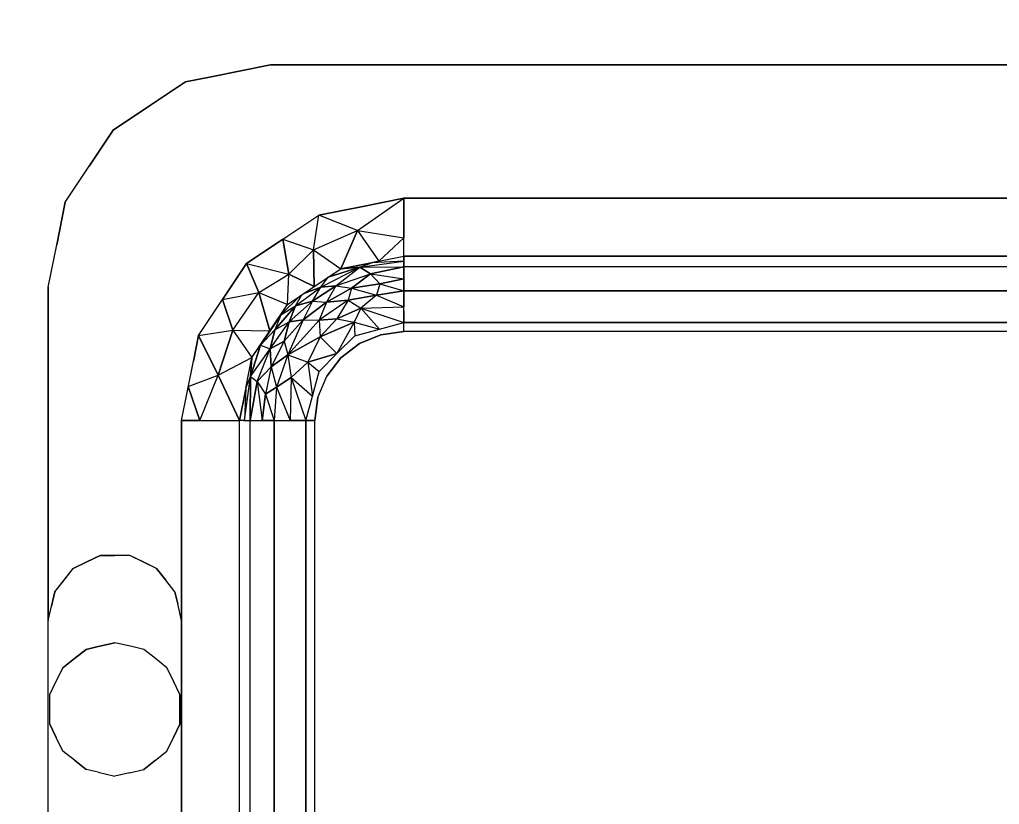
# Model space of a CAD drawing. Header units: inches. Extents: x -827 to 154, y -802 to 207.
# Drawn here: x -814.4 to -803.38, y -188.74 to -179.91 of the extents above; entities that cross this region are included whole.
import ezdxf

# ---------------------------------------------------------------- set-up
doc = ezdxf.new("R2010")
doc.units = ezdxf.units.IN
doc.header["$MEASUREMENT"] = 0
for name, color, linetype, lineweight in [('A-ANNO-DIMS', 211, 'Continuous', 9), ('A-ANNO-DIMS-48', 211, 'Continuous', 9), ('D0960_-_Workstation__Dental_Lab__Plaster_skp', 8, 'Continuous', 9), ('Q-SPCQ', 7, 'Continuous', 9)]:
    doc.layers.add(name, color=color, linetype=linetype, lineweight=lineweight)
doc.styles.add('Arial', font='arial.ttf', dxfattribs={"height": 4.5})
doc.dimstyles.new('Linear_-_3_32__Arial', dxfattribs={"dimscale": 12, "dimtxt": 4.591167, "dimasz": 0.5, "dimexe": 0.375, "dimexo": 0.25, "dimgap": 0.25, "dimtad": 1, "dimdec": 5, "dimrnd": 0.03125, "dimzin": 1, "dimdsep": 46, "dimlunit": 4, "dimtxsty": 'Arial', "dimblk1": 'OBLIQUE', "dimblk2": 'OBLIQUE', "dimsah": 1, "dimcen": 0.09, "dimdle": 0.375, "dimazin": 0, "dimtfac": 1, "dimtdec": 4, "dimtix": 1, "dimtmove": 0, "dimatfit": 3, "dimfxl": 1, "dimtvp": 1, "dimtfill": 1, "dimfrac": 2, "dimtolj": 1, "dimtzin": 0, "dimarcsym": 2})

# ---------------------------------------------------------------- blocks, each defined once
blk = doc.blocks.new('D0960_-_Workstation__Dental_Lab__Plaster_skp_2-399883-Level 1')
at = {"layer": 'Q-SPCQ'}
for p, q in [((32.75, 20.25), (39.25, 20.25)), ((32.75, 20.25), (39.25, 20.25)), ((37.933, 20.159), (38.083, 20.231)), ((38.083, 20.231), (37.933, 20.159)), ((38.083, 20.231), (38.25, 20.231)), ((38.083, 20.231), (38.417, 20.231)), ((38.25, 20.231), (38.417, 20.231)), ((38.417, 20.231), (38.567, 20.159)), ((38.417, 20.231), (38.567, 20.159)), ((39.25, 20.25), (39.413, 20.213)), ((39.25, 20.25), (39.413, 20.213)), ((39.25, 20.25), (43, 20.25)), ((43, 20.25), (39.25, 20.25)), ((39.413, 20.213), (39.575, 20.176)), ((39.575, 20.176), (39.413, 20.213)), ((39.575, 20.176), (39.706, 20.072)), ((39.575, 20.176), (39.836, 19.968)), ((43, 20.25), (43.478, 20.155)), ((43, 20.25), (43.478, 20.155)), ((37.678, 19.956), (37.782, 20.086)), ((37.678, 19.956), (37.782, 20.086)), ((37.782, 20.086), (37.933, 20.159)), ((37.782, 20.086), (37.933, 20.159)), ((38.567, 20.159), (38.718, 20.086)), ((38.718, 20.086), (38.567, 20.159)), ((38.718, 20.086), (38.822, 19.956)), ((38.822, 19.956), (38.718, 20.086)), ((39.706, 20.072), (39.836, 19.968)), ((43.478, 20.155), (43.957, 20.06)), ((43.957, 20.06), (43.478, 20.155)), ((43.957, 20.06), (44.362, 19.789)), ((43.957, 20.06), (44.362, 19.789)), ((37.574, 19.825), (37.678, 19.956)), ((37.678, 19.956), (37.574, 19.825)), ((38.822, 19.956), (38.926, 19.825)), ((38.926, 19.825), (38.822, 19.956)), ((39.836, 19.968), (39.909, 19.817)), ((39.909, 19.817), (39.836, 19.968)), ((37.543, 19.69), (37.574, 19.825)), ((37.543, 19.69), (37.574, 19.825)), ((38.926, 19.825), (38.957, 19.69)), ((38.957, 19.69), (38.926, 19.825)), ((39.909, 19.817), (39.981, 19.667)), ((39.981, 19.667), (39.909, 19.817)), ((44.362, 19.789), (44.768, 19.518)), ((44.768, 19.518), (44.362, 19.789)), ((37.543, 19.69), (37.5, 19.5)), ((37.543, 19.69), (37.5, 19.5)), ((38.957, 19.69), (39, 19.5)), ((39, 19.5), (38.957, 19.69)), ((39.981, 19.667), (39.981, 19.5)), ((39.981, 19.5), (39.981, 19.667)), ((44.768, 19.518), (45.039, 19.112)), ((45.039, 19.112), (44.768, 19.518)), ((37.537, 19.337), (37.5, 19.5)), ((37.537, 19.337), (37.5, 19.5)), ((38.957, 19.31), (39, 19.5)), ((38.957, 19.31), (39, 19.5)), ((39.981, 19.333), (39.981, 19.5)), ((39.981, 19.333), (39.981, 19.5)), ((37.537, 19.337), (37.574, 19.175)), ((37.537, 19.337), (37.574, 19.175)), ((38.926, 19.175), (38.957, 19.31)), ((38.926, 19.175), (38.957, 19.31)), ((39.836, 19.032), (39.981, 19.333)), ((39.909, 19.183), (39.981, 19.333)), ((39.836, 19.032), (39.909, 19.183)), ((37.574, 19.175), (37.678, 19.044)), ((37.678, 19.044), (37.574, 19.175)), ((38.822, 19.044), (38.926, 19.175)), ((38.822, 19.044), (38.926, 19.175)), ((45.039, 19.112), (45.31, 18.707)), ((45.31, 18.707), (45.039, 19.112)), ((37.678, 19.044), (37.782, 18.914)), ((37.678, 19.044), (37.782, 18.914)), ((38.718, 18.914), (38.822, 19.044)), ((38.718, 18.914), (38.822, 19.044)), ((39.706, 18.928), (39.836, 19.032)), ((39.836, 19.032), (39.706, 18.928)), ((37.782, 18.914), (37.933, 18.841)), ((37.782, 18.914), (37.933, 18.841)), ((38.567, 18.841), (38.718, 18.914)), ((38.718, 18.914), (38.567, 18.841)), ((39.575, 18.824), (39.706, 18.928)), ((39.575, 18.824), (39.706, 18.928)), ((36.37, 18.75), (39.25, 18.75)), ((39.25, 18.75), (36.37, 18.75)), ((37.933, 18.841), (38.083, 18.769)), ((38.083, 18.769), (37.933, 18.841)), ((38.083, 18.769), (38.25, 18.769)), ((38.417, 18.769), (38.083, 18.769)), ((38.25, 18.769), (38.417, 18.769)), ((38.417, 18.769), (38.567, 18.841)), ((38.417, 18.769), (38.567, 18.841)), ((39.25, 18.75), (39.44, 18.793)), ((39.25, 18.75), (39.44, 18.793)), ((39.25, 18.75), (41.5, 18.75)), ((41.5, 18.75), (39.25, 18.75)), ((39.44, 18.793), (39.575, 18.824)), ((39.575, 18.824), (39.44, 18.793)), ((41.5, 18.75), (42.167, 18.617)), ((41.5, 18.75), (42.167, 18.617)), ((41.5, 18.544), (41.5, 18.75)), ((41.5, 18.75), (41.5, 18.544)), ((41.5, 18.544), (41.882, 18.674)), ((41.882, 18.674), (41.5, 18.544)), ((41.882, 18.674), (42.01, 18.337)), ((41.882, 18.674), (42.01, 18.337)), ((45.31, 18.707), (45.367, 18.417)), ((45.367, 18.417), (45.31, 18.707)), ((41.5, 18.544), (41.5, 18.099)), ((41.5, 18.544), (41.5, 18.099)), ((41.5, 18.544), (42.01, 18.337)), ((41.5, 18.544), (42.01, 18.337)), ((42.457, 18.56), (42.01, 18.337)), ((42.01, 18.337), (42.457, 18.56)), ((42.167, 18.617), (42.457, 18.56)), ((42.457, 18.56), (42.167, 18.617)), ((42.457, 18.56), (42.862, 18.289)), ((42.457, 18.56), (42.862, 18.289)), ((42.457, 18.56), (42.517, 18.172)), ((42.457, 18.56), (42.517, 18.172)), ((45.367, 18.417), (45.5, 17.75)), ((45.5, 17.75), (45.367, 18.417)), ((42.01, 18.337), (41.5, 18.099)), ((41.5, 18.099), (42.01, 18.337)), ((42.01, 18.337), (42.208, 17.958)), ((42.01, 18.337), (42.517, 18.172)), ((42.517, 18.172), (42.01, 18.337)), ((42.01, 18.337), (42.208, 17.958)), ((42.517, 18.172), (42.862, 18.289)), ((42.862, 18.289), (42.517, 18.172)), ((42.862, 18.289), (43.268, 18.018)), ((43.268, 18.018), (42.862, 18.289)), ((42.862, 18.289), (42.94, 17.88)), ((42.862, 18.289), (42.94, 17.88)), ((36.366, 18.099), (41.5, 18.099)), ((36.366, 18.099), (41.5, 18.099)), ((41.5, 18.053), (41.5, 18.099)), ((41.5, 18.053), (41.5, 18.099)), ((41.5, 18.099), (41.854, 18.029)), ((41.854, 18.029), (41.5, 18.099)), ((41.865, 18.026), (41.5, 18.099)), ((42.517, 18.172), (42.208, 17.958)), ((42.517, 18.172), (42.208, 17.958)), ((42.517, 18.172), (42.508, 17.758)), ((42.517, 18.172), (42.508, 17.758)), ((42.517, 18.172), (42.94, 17.88)), ((42.517, 18.172), (42.94, 17.88)), ((36.366, 17.979), (41.5, 17.979)), ((36.366, 17.979), (41.5, 17.979)), ((41.5, 18.043), (41.5, 18.053)), ((41.5, 18.053), (41.5, 18.043)), ((41.5, 18.043), (41.5, 17.979)), ((41.865, 18.026), (41.5, 18.043)), ((41.5, 18.043), (41.5, 17.979)), ((41.5, 18.043), (41.996, 17.976)), ((41.865, 18.026), (41.5, 18.043)), ((41.5, 18.043), (41.996, 17.976)), ((41.5, 17.979), (41.5, 17.843)), ((41.5, 17.979), (41.996, 17.976)), ((41.939, 17.899), (41.5, 17.979)), ((41.5, 17.979), (41.5, 17.843)), ((41.996, 17.976), (41.5, 17.979)), ((41.5, 17.979), (41.939, 17.899)), ((41.865, 18.026), (42.208, 17.958)), ((41.865, 18.026), (41.996, 17.976)), ((41.865, 18.026), (42.208, 17.958)), ((41.865, 18.026), (41.996, 17.976)), ((41.996, 17.976), (41.939, 17.899)), ((41.996, 17.976), (41.939, 17.899)), ((41.996, 17.976), (42.208, 17.958)), ((41.996, 17.976), (42.306, 17.752)), ((42.208, 17.958), (41.996, 17.976)), ((41.996, 17.976), (42.348, 17.861)), ((42.348, 17.861), (41.996, 17.976)), ((41.996, 17.976), (42.306, 17.752)), ((43.268, 18.018), (42.94, 17.88)), ((42.94, 17.88), (43.268, 18.018)), ((43.268, 18.018), (43.145, 17.545)), ((43.268, 18.018), (43.145, 17.545)), ((43.268, 18.018), (43.539, 17.612)), ((43.539, 17.612), (43.268, 18.018)), ((41.939, 17.899), (41.5, 17.843)), ((41.939, 17.899), (41.5, 17.843)), ((41.939, 17.899), (41.795, 17.807)), ((41.939, 17.899), (41.795, 17.807)), ((41.939, 17.899), (42.103, 17.743)), ((41.939, 17.899), (42.306, 17.752)), ((41.939, 17.899), (42.306, 17.752)), ((42.103, 17.743), (41.939, 17.899)), ((42.208, 17.958), (42.348, 17.861)), ((42.208, 17.958), (42.508, 17.758)), ((42.208, 17.958), (42.348, 17.861)), ((42.208, 17.958), (42.508, 17.758)), ((42.348, 17.861), (42.306, 17.752)), ((42.348, 17.861), (42.306, 17.752)), ((42.508, 17.758), (42.348, 17.861)), ((42.348, 17.861), (42.688, 17.633)), ((42.688, 17.633), (42.348, 17.861)), ((42.348, 17.861), (42.52, 17.7)), ((42.348, 17.861), (42.52, 17.7)), ((42.348, 17.861), (42.508, 17.758)), ((42.94, 17.88), (42.508, 17.758)), ((42.508, 17.758), (42.94, 17.88)), ((42.94, 17.88), (42.807, 17.557)), ((42.94, 17.88), (42.807, 17.557)), ((42.94, 17.88), (43.145, 17.545)), ((42.94, 17.88), (43.145, 17.545)), ((41.5, 17.708), (41.5, 17.843)), ((41.5, 17.843), (41.795, 17.807)), ((41.795, 17.807), (41.5, 17.843)), ((41.5, 17.843), (41.5, 17.708)), ((41.795, 17.807), (41.5, 17.708)), ((41.795, 17.807), (41.5, 17.708)), ((42.103, 17.743), (41.795, 17.807)), ((41.795, 17.807), (41.876, 17.684)), ((41.876, 17.684), (41.795, 17.807)), ((42.103, 17.743), (41.795, 17.807)), ((42.306, 17.752), (42.103, 17.743)), ((42.103, 17.743), (42.306, 17.752)), ((42.52, 17.7), (42.306, 17.752)), ((42.306, 17.752), (42.609, 17.541)), ((42.392, 17.596), (42.306, 17.752)), ((42.306, 17.752), (42.392, 17.596)), ((42.306, 17.752), (42.609, 17.541)), ((42.306, 17.752), (42.52, 17.7)), ((42.508, 17.758), (42.688, 17.633)), ((42.508, 17.758), (42.688, 17.633)), ((42.508, 17.758), (42.807, 17.557)), ((42.508, 17.758), (42.807, 17.557)), ((45.5, 17.75), (45.5, 3.75)), ((45.5, 3.75), (45.5, 17.75)), ((36.366, 17.708), (41.5, 17.708)), ((41.5, 17.708), (36.366, 17.708)), ((41.5, 17.708), (41.5, 17.53)), ((41.876, 17.684), (41.5, 17.708)), ((41.5, 17.708), (41.5, 17.53)), ((41.876, 17.684), (41.5, 17.708)), ((41.876, 17.684), (41.5, 17.53)), ((41.876, 17.684), (41.5, 17.53)), ((42.103, 17.743), (41.876, 17.684)), ((42.103, 17.743), (41.876, 17.684)), ((42.238, 17.555), (41.876, 17.684)), ((41.983, 17.516), (41.876, 17.684)), ((42.238, 17.555), (41.876, 17.684)), ((41.876, 17.684), (41.983, 17.516)), ((42.238, 17.555), (42.103, 17.743)), ((42.392, 17.596), (42.103, 17.743)), ((42.103, 17.743), (42.238, 17.555)), ((42.392, 17.596), (42.103, 17.743)), ((42.52, 17.7), (42.609, 17.541)), ((42.792, 17.468), (42.52, 17.7)), ((42.52, 17.7), (42.609, 17.541)), ((42.688, 17.633), (42.52, 17.7)), ((42.688, 17.633), (42.52, 17.7)), ((42.52, 17.7), (42.792, 17.468)), ((41.5, 17.352), (41.5, 17.53)), ((41.983, 17.516), (41.5, 17.53)), ((41.983, 17.516), (41.5, 17.53)), ((41.5, 17.53), (41.5, 17.352)), ((42.238, 17.555), (41.983, 17.516)), ((42.238, 17.555), (41.983, 17.516)), ((42.238, 17.555), (42.155, 17.328)), ((42.238, 17.555), (42.155, 17.328)), ((42.392, 17.596), (42.238, 17.555)), ((42.392, 17.596), (42.238, 17.555)), ((42.628, 17.201), (42.238, 17.555)), ((42.238, 17.555), (42.442, 17.192)), ((42.633, 17.383), (42.238, 17.555)), ((42.633, 17.383), (42.238, 17.555)), ((42.238, 17.555), (42.628, 17.201)), ((42.442, 17.192), (42.238, 17.555)), ((42.633, 17.383), (42.392, 17.596)), ((42.609, 17.541), (42.392, 17.596)), ((42.633, 17.383), (42.392, 17.596)), ((42.392, 17.596), (42.609, 17.541)), ((42.792, 17.468), (42.609, 17.541)), ((42.633, 17.383), (42.609, 17.541)), ((42.843, 17.276), (42.609, 17.541)), ((42.609, 17.541), (42.633, 17.383)), ((42.609, 17.541), (42.843, 17.276)), ((42.609, 17.541), (42.792, 17.468)), ((42.688, 17.633), (42.792, 17.468)), ((42.688, 17.633), (42.905, 17.412)), ((42.688, 17.633), (42.807, 17.557)), ((42.688, 17.633), (42.792, 17.468)), ((42.688, 17.633), (42.905, 17.412)), ((42.688, 17.633), (42.807, 17.557)), ((42.807, 17.557), (43.008, 17.258)), ((42.807, 17.557), (43.008, 17.258)), ((42.807, 17.557), (43.145, 17.545)), ((42.807, 17.557), (43.145, 17.545)), ((43.145, 17.545), (43.008, 17.258)), ((43.008, 17.258), (43.145, 17.545)), ((43.145, 17.545), (43.539, 17.612)), ((43.539, 17.612), (43.145, 17.545)), ((43.145, 17.545), (43.422, 17.267)), ((43.145, 17.545), (43.422, 17.267)), ((43.539, 17.612), (43.422, 17.267)), ((43.539, 17.612), (43.422, 17.267)), ((43.539, 17.612), (43.81, 17.207)), ((43.539, 17.612), (43.81, 17.207)), ((41.983, 17.516), (41.5, 17.352)), ((41.983, 17.516), (41.5, 17.352)), ((41.983, 17.516), (41.775, 17.278)), ((41.983, 17.516), (41.775, 17.278)), ((41.983, 17.516), (42.155, 17.328)), ((42.155, 17.328), (41.983, 17.516)), ((42.792, 17.468), (42.843, 17.276)), ((42.792, 17.468), (43.002, 17.182)), ((42.843, 17.276), (42.792, 17.468)), ((42.792, 17.468), (42.913, 17.399)), ((42.792, 17.468), (43.002, 17.182)), ((42.792, 17.468), (42.913, 17.399)), ((36.366, 17.352), (41.5, 17.352)), ((41.5, 17.352), (36.366, 17.352)), ((41.5, 17.25), (41.5, 17.352)), ((41.5, 17.352), (41.5, 17.25)), ((41.5, 17.352), (41.775, 17.278)), ((41.5, 17.352), (41.775, 17.278)), ((42.155, 17.328), (41.775, 17.278)), ((42.155, 17.328), (41.775, 17.278)), ((42.155, 17.328), (42.051, 17.204)), ((42.155, 17.328), (42.051, 17.204)), ((42.442, 17.192), (42.155, 17.328)), ((42.155, 17.328), (42.253, 17.003)), ((42.253, 17.003), (42.155, 17.328)), ((42.442, 17.192), (42.155, 17.328)), ((42.633, 17.383), (42.628, 17.201)), ((42.633, 17.383), (42.628, 17.201)), ((42.843, 17.276), (42.633, 17.383)), ((42.843, 17.276), (42.633, 17.383)), ((42.633, 17.383), (42.83, 17.12)), ((42.83, 17.12), (42.633, 17.383)), ((42.93, 17.375), (43.002, 17.182)), ((43.002, 17.182), (42.93, 17.375)), ((36.366, 17.25), (41.5, 17.25)), ((36.366, 17.25), (41.5, 17.25)), ((41.5, 17.25), (41.759, 17.216)), ((41.759, 17.216), (41.5, 17.25)), ((41.759, 17.216), (42, 17.116)), ((41.759, 17.216), (42, 17.116)), ((41.775, 17.278), (42.051, 17.204)), ((41.775, 17.278), (42.051, 17.204)), ((42.051, 17.204), (42.253, 17.003)), ((42.253, 17.003), (42.051, 17.204)), ((42.628, 17.201), (42.442, 17.192)), ((42.628, 17.201), (42.442, 17.192)), ((42.853, 16.877), (42.628, 17.201)), ((42.628, 17.201), (42.645, 17.002)), ((42.83, 17.12), (42.628, 17.201)), ((42.645, 17.002), (42.628, 17.201)), ((42.83, 17.12), (42.628, 17.201)), ((42.853, 16.877), (42.628, 17.201)), ((42.843, 17.276), (42.83, 17.12)), ((42.843, 17.276), (42.83, 17.12)), ((42.843, 17.276), (43.002, 17.182)), ((42.843, 17.276), (43.015, 17.013)), ((42.843, 17.276), (43.002, 17.182)), ((43.015, 17.013), (42.843, 17.276)), ((43.008, 17.258), (43.422, 17.267)), ((43.422, 17.267), (43.008, 17.258)), ((43.008, 17.258), (43.208, 16.958)), ((43.008, 17.258), (43.208, 16.958)), ((43.422, 17.267), (43.208, 16.958)), ((43.422, 17.267), (43.208, 16.958)), ((43.422, 17.267), (43.637, 16.772)), ((43.422, 17.267), (43.637, 16.772)), ((43.422, 17.267), (43.81, 17.207)), ((43.422, 17.267), (43.81, 17.207)), ((43.637, 16.772), (43.81, 17.207)), ((43.637, 16.772), (43.81, 17.207)), ((43.81, 17.207), (43.905, 16.728)), ((43.905, 16.728), (43.81, 17.207)), ((42, 17.116), (42.207, 16.957)), ((42.207, 16.957), (42, 17.116)), ((42.442, 17.192), (42.253, 17.003)), ((42.442, 17.192), (42.253, 17.003)), ((42.645, 17.002), (42.442, 17.192)), ((42.645, 17.002), (42.442, 17.192)), ((42.442, 17.192), (42.606, 16.808)), ((42.606, 16.808), (42.442, 17.192)), ((43.015, 17.013), (42.83, 17.12)), ((42.83, 17.12), (42.991, 16.84)), ((43.015, 17.013), (42.83, 17.12)), ((42.991, 16.84), (42.83, 17.12)), ((42.83, 17.12), (42.853, 16.877)), ((42.853, 16.877), (42.83, 17.12)), ((43.002, 17.182), (43.113, 17.1)), ((43.015, 17.013), (43.002, 17.182)), ((43.002, 17.182), (43.226, 16.746)), ((43.002, 17.182), (43.113, 17.1)), ((43.002, 17.182), (43.015, 17.013)), ((43.002, 17.182), (43.226, 16.746)), ((43.113, 17.1), (43.226, 16.746)), ((43.226, 16.746), (43.113, 17.1)), ((42.253, 17.003), (42.454, 16.801)), ((42.606, 16.808), (42.253, 17.003)), ((42.606, 16.808), (42.253, 17.003)), ((42.253, 17.003), (42.454, 16.801)), ((42.645, 17.002), (42.606, 16.808)), ((42.645, 17.002), (42.606, 16.808)), ((42.853, 16.877), (42.645, 17.002)), ((42.766, 16.733), (42.645, 17.002)), ((42.853, 16.877), (42.645, 17.002)), ((42.645, 17.002), (42.766, 16.733)), ((43.015, 17.013), (42.991, 16.84)), ((43.015, 17.013), (42.991, 16.84)), ((43.015, 17.013), (43.152, 16.626)), ((43.015, 17.013), (43.226, 16.746)), ((43.015, 17.013), (43.226, 16.746)), ((43.015, 17.013), (43.152, 16.626)), ((42.207, 16.957), (42.366, 16.75)), ((42.366, 16.75), (42.207, 16.957)), ((42.853, 16.877), (42.766, 16.733)), ((42.853, 16.877), (42.766, 16.733)), ((42.991, 16.84), (42.853, 16.877)), ((42.853, 16.877), (42.91, 16.557)), ((42.991, 16.84), (42.853, 16.877)), ((42.91, 16.557), (42.853, 16.877)), ((43.208, 16.958), (43.226, 16.746)), ((43.208, 16.958), (43.276, 16.615)), ((43.226, 16.746), (43.208, 16.958)), ((43.208, 16.958), (43.637, 16.772)), ((43.637, 16.772), (43.208, 16.958)), ((43.276, 16.615), (43.208, 16.958)), ((42.606, 16.808), (42.454, 16.801)), ((42.606, 16.808), (42.454, 16.801)), ((42.454, 16.801), (42.528, 16.525)), ((42.454, 16.801), (42.528, 16.525)), ((42.606, 16.808), (42.528, 16.525)), ((42.606, 16.808), (42.528, 16.525)), ((42.766, 16.733), (42.606, 16.808)), ((42.766, 16.733), (42.606, 16.808)), ((42.991, 16.84), (42.91, 16.557)), ((42.991, 16.84), (42.91, 16.557)), ((43.037, 16.52), (42.991, 16.84)), ((43.152, 16.626), (42.991, 16.84)), ((42.991, 16.84), (43.037, 16.52)), ((42.991, 16.84), (43.152, 16.626)), ((43.637, 16.772), (43.293, 16.532)), ((43.637, 16.772), (43.293, 16.532)), ((43.637, 16.772), (43.555, 16.25)), ((43.637, 16.772), (43.555, 16.25)), ((43.637, 16.772), (44, 16.25)), ((43.637, 16.772), (44, 16.25)), ((42.366, 16.75), (42.466, 16.509)), ((42.466, 16.509), (42.366, 16.75)), ((42.766, 16.733), (42.528, 16.525)), ((42.766, 16.733), (42.528, 16.525)), ((42.766, 16.733), (42.602, 16.25)), ((42.766, 16.733), (42.602, 16.25)), ((42.766, 16.733), (42.78, 16.25)), ((42.91, 16.557), (42.766, 16.733)), ((42.91, 16.557), (42.766, 16.733)), ((42.766, 16.733), (42.78, 16.25)), ((43.152, 16.626), (43.226, 16.746)), ((43.226, 16.746), (43.152, 16.626)), ((43.226, 16.746), (43.293, 16.25)), ((43.226, 16.746), (43.229, 16.25)), ((43.226, 16.746), (43.293, 16.25)), ((43.226, 16.746), (43.276, 16.615)), ((43.226, 16.746), (43.276, 16.615)), ((43.226, 16.746), (43.229, 16.25)), ((44, 16.25), (43.905, 16.728)), ((43.905, 16.728), (44, 16.25)), ((42.91, 16.557), (42.78, 16.25)), ((42.91, 16.557), (42.78, 16.25)), ((43.037, 16.52), (42.91, 16.557)), ((42.958, 16.25), (42.91, 16.557)), ((43.037, 16.52), (42.91, 16.557)), ((42.91, 16.557), (42.958, 16.25)), ((43.152, 16.626), (43.037, 16.52)), ((43.152, 16.626), (43.037, 16.52)), ((43.152, 16.626), (43.093, 16.25)), ((43.152, 16.626), (43.093, 16.25)), ((43.229, 16.25), (43.152, 16.626)), ((43.152, 16.626), (43.229, 16.25)), ((43.293, 16.532), (43.276, 16.615)), ((43.293, 16.25), (43.276, 16.615)), ((43.293, 16.25), (43.276, 16.615)), ((43.276, 16.615), (43.293, 16.532)), ((42.466, 16.509), (42.5, 16.25)), ((42.5, 16.25), (42.466, 16.509)), ((42.528, 16.525), (42.602, 16.25)), ((42.528, 16.525), (42.602, 16.25)), ((43.037, 16.52), (42.958, 16.25)), ((43.037, 16.52), (42.958, 16.25)), ((43.093, 16.25), (43.037, 16.52)), ((43.037, 16.52), (43.093, 16.25)), ((43.293, 16.532), (43.349, 16.25)), ((43.293, 16.532), (43.555, 16.25)), ((43.293, 16.532), (43.349, 16.25)), ((43.293, 16.532), (43.555, 16.25)), ((42.5, 5.25), (42.5, 16.25)), ((42.5, 5.25), (42.5, 16.25)), ((42.5, 16.25), (42.602, 16.25)), ((42.5, 16.25), (42.602, 16.25)), ((42.739, 16.25), (42.602, 16.25)), ((42.602, 5.25), (42.602, 16.25)), ((42.602, 16.25), (42.602, 5.25)), ((42.602, 16.25), (42.739, 16.25)), ((42.739, 16.25), (42.78, 16.25)), ((42.739, 16.25), (42.78, 16.25)), ((42.958, 16.25), (42.78, 16.25)), ((42.78, 16.25), (42.958, 16.25)), ((43.093, 16.25), (42.958, 16.25)), ((42.958, 5.25), (42.958, 16.25)), ((42.958, 16.25), (42.958, 5.25)), ((42.958, 16.25), (43.093, 16.25)), ((43.229, 16.25), (43.093, 16.25)), ((43.093, 16.25), (43.229, 16.25)), ((43.289, 16.25), (43.229, 16.25)), ((43.229, 5.25), (43.229, 16.25)), ((43.229, 16.25), (43.293, 16.25)), ((43.349, 16.25), (43.229, 16.25)), ((43.229, 5.25), (43.229, 16.25)), ((43.289, 16.25), (43.293, 16.25)), ((43.349, 16.25), (43.293, 16.25)), ((43.293, 16.25), (43.349, 16.25)), ((43.349, 16.25), (43.349, 5.25)), ((43.349, 16.25), (43.555, 16.25)), ((43.349, 16.25), (43.555, 16.25)), ((43.349, 5.25), (43.349, 16.25)), ((43.555, 16.25), (44, 16.25)), ((44, 16.25), (43.555, 16.25)), ((44, 5.25), (44, 16.25)), ((44, 16.25), (44, 5.25))]:
    blk.add_line(p, q, dxfattribs=at)
blk = doc.blocks.new('D0960_-_Workstation__Dental_Lab__Plaster_skp_1-399882-Level 1')
blk.add_blockref('D0960_-_Workstation__Dental_Lab__Plaster_skp_2-399883-Level 1', (0.5, 1.75))
blk = doc.blocks.new('D0960_-_Workstation__Dental_Lab__Plaster_skp-399873-Level 1')
blk.add_blockref('D0960_-_Workstation__Dental_Lab__Plaster_skp_1-399882-Level 1', (0, 0))
blk = doc.blocks.new('DIMBLOCK13-Level 1')
at = {"layer": 'A-ANNO-DIMS-48'}
for p, q in [((-732.146, -207.485), (-732.146, -163.82)), ((-822.146, -167.077), (-822.146, -172.82)), ((-822.146, -168.32), (-822.146, -167.077)), ((-826.646, -168.32), (-727.646, -168.32)), ((-732.146, -168.32), (-732.146, -207.485))]:
    blk.add_line(p, q, dxfattribs=at)
at = {"layer": 'A-ANNO-DIMS-48', "lineweight": 50}
for p, q in [((-822.146, -168.32), (-819.146, -165.32)), ((-732.146, -168.32), (-729.146, -165.32)), ((-822.146, -168.32), (-825.146, -171.32)), ((-732.146, -168.32), (-735.146, -171.32))]:
    blk.add_line(p, q, dxfattribs=at)
at = {"layer": 'A-ANNO-DIMS-48', "color": 0, "insert": (-785.162, -159.478), "char_height": 4.5, "width": 19.24052, "attachment_point": 1, "line_spacing_factor": 0.941778, "style": 'Arial', "bg_fill": 3, "box_fill_scale": 1.25, "bg_fill_color": 256, "bg_fill_true_color": 13158600, "bg_fill_transparency": 0}
blk.add_mtext('7\' - 6"', dxfattribs=at)
blk = doc.blocks.new('_Oblique')
at = {"color": 0, "linetype": 'ByBlock', "lineweight": -2}
blk.add_line((-0.5, -0.5), (0.5, 0.5), dxfattribs=at)

msp = doc.modelspace()

# ---------------------------------------------------------------- block references
at = {"layer": 'D0960_-_Workstation__Dental_Lab__Plaster_skp', "color": 7, "rotation": 89.99999999999997}
msp.add_blockref('D0960_-_Workstation__Dental_Lab__Plaster_skp-399873-Level 1', (-792.082254, -226.424376), dxfattribs=at)

# ---------------------------------------------------------------- next in the draw order: dimensions: what is measured, and where the dimension line sits
at = {"layer": 'A-ANNO-DIMS'}
dim = msp.add_linear_dim(base=(-732.145614, -168.31962), p1=(-822.145614, -164.076979), p2=(-732.145614, -210.484668), dimstyle='Linear_-_3_32__Arial', override={"dimpost": '<>', "dimfxl": 101.260424}, dxfattribs=at)
dim.commit()
dim.dimension.update_dxf_attribs({"geometry": 'DIMBLOCK13-Level 1', "text_midpoint": (-777.145614, -163.022042)})

doc.saveas('drawing.dxf')
